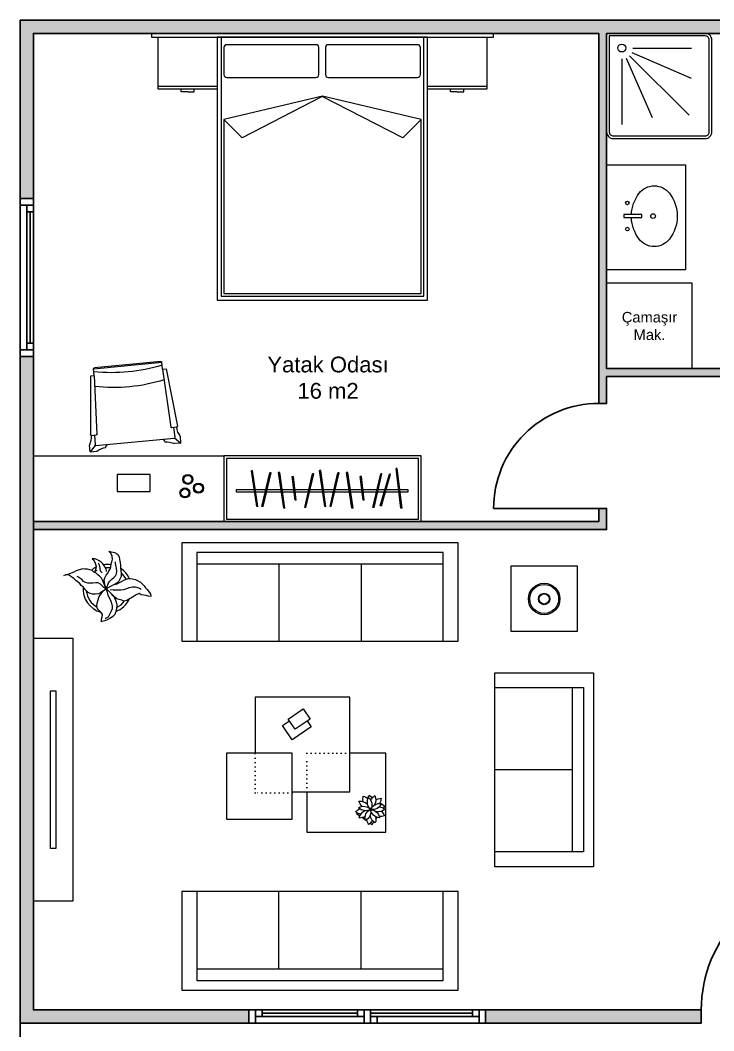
# Model space of a CAD drawing. Header units: inches. Extents: x 321 to 21697, y 7 to 6462.
# Drawn here: x 17205 to 17733, y 994 to 1763 of the extents above; entities that cross this region are included whole.
import ezdxf

# ---------------------------------------------------------------- set-up
doc = ezdxf.new("R2010")
doc.units = ezdxf.units.IN
doc.header["$MEASUREMENT"] = 0
doc.linetypes.add('ACAD_ISO03W100', pattern=[30, 12, -18])
doc.linetypes.add('DOT2', pattern=[3.175, 0, -3.175])
doc.layers.add('Kapı', color=154, linetype='Continuous', true_color=0x0c4697)
doc.layers.add('Pencere', color=141, linetype='Continuous')
doc.layers.add('Veranda', color=31, linetype='Continuous')
doc.layers.add('tefris', color=8, linetype='Continuous', lineweight=5)
doc.layers.add('tefriş', color=8, linetype='Continuous', lineweight=0)
doc.styles.get("Standard").update_dxf_attribs({"font": 'arial.ttf'})

# ---------------------------------------------------------------- blocks, each defined once
blk = doc.blocks.new('saksı masa')
at = {"lineweight": 0, "elevation": 51.05}
for points in [[(42694.75, -80314.18), (42694.75, -80310.89), (42697.47, -80310.89)], [(42704.69, -80310.89), (42705.39, -80310.89)], [(42707.48, -80310.89), (42707.68, -80310.89)], [(42711.37, -80310.89), (42711.83, -80310.89), (42711.83, -80314.14)], [(42694.75, -80321.82), (42694.75, -80321.17)], [(42696.49, -80325.76), (42694.75, -80325.76), (42694.75, -80322.39)], [(42711.83, -80323.95), (42711.83, -80325.76), (42709.54, -80325.76)], [(42711.83, -80316.55), (42711.83, -80319.15)], [(42711.83, -80319.94), (42711.83, -80320.88)], [(42706.79, -80325.76), (42705.15, -80325.76)]]:
    blk.add_lwpolyline(points, dxfattribs=at)
at = {"linetype": 'ByBlock', "lineweight": 0}
for centre, radius, start, end in [((42704.6, -80309.85, 51.05), 7.21, 160.75243, 194.49137), ((42693.42, -80318.19, 51.05), 11.57, 46.64859, 67.78949), ((42709.49, -80312.53, 51.05), 8.58, 139.39871, 188.8676), ((42695.53, -80312.53, 51.05), 9.31, 6.50685, 36.8699), ((42695.37, -80323.47, 51.05), 9.31, 78.50685, 108.8699), ((42699.68, -80310.19, 51.05), 8.58, 211.3987, 260.8676), ((42703.62, -80310.85, 51.05), 7.29, 183.75273, 264.95532), ((42695.13, -80319.14, 51.05), 7.91, 7.48413, 81.22392), ((42710.08, -80316.48, 51.05), 7.29, 111.75273, 192.95532), ((42699.57, -80310.97, 51.05), 7.91, 295.48413, 9.22392), ((42710.3, -80322.58, 51.05), 8.58, 67.3987, 116.8676), ((42711.33, -80317.1, 51.05), 7.21, 88.75243, 122.49137), ((42705.99, -80309.31, 51.05), 9.31, 294.50685, 324.8699), ((42699.95, -80309.05, 51.05), 11.57, 334.64859, 355.78948), ((42700.09, -80327.22, 51.05), 11.57, 118.64859, 139.78948), ((42695.62, -80314.01, 51.05), 7.21, 232.75243, 266.49137), ((42701.53, -80325.89, 51.05), 7.91, 79.48413, 153.22392), ((42696.27, -80315.26, 51.05), 7.29, 255.75273, 336.95532), ((42705.72, -80327, 51.05), 9.31, 150.50685, 180.8699), ((42694.42, -80318.8, 51.05), 8.58, 283.3987, 332.8676), ((42709.93, -80321.89, 51.05), 7.91, 151.48413, 225.22392), ((42706.73, -80324.36, 51.05), 7.29, 39.75273, 120.95532), ((42708.71, -80312.67, 51.05), 7.91, 223.48413, 297.22392), ((42698.19, -80323.61, 51.05), 7.29, 327.75273, 48.95532), ((42700.99, -80326.46, 51.05), 8.58, 355.3987, 44.8676), ((42710.66, -80312.44, 51.05), 11.57, 262.64859, 283.78949), ((42706.52, -80325.75, 51.05), 7.21, 16.75243, 50.49137), ((42710.75, -80323.67, 51.05), 11.57, 190.64859, 211.78949), ((42696.81, -80323.84, 51.05), 7.21, 304.75243, 338.49137), ((42712.28, -80318.25, 51.05), 9.31, 222.50685, 252.8699)]:
    blk.add_arc(centre, radius, start, end, dxfattribs=at)

msp = doc.modelspace()

# ---------------------------------------------------------------- hatches: boundary and pattern name
h = msp.add_hatch(color=256)
h.dxf.hatch_style = 1
h.paths.add_polyline_path([(17723.44, 1010.16), (17559.44, 1010.16), (17559.44, 1000.16), (17723.44, 1000.16)])
h.paths.add_polyline_path([(17379.44, 1010.16), (17215.44, 1010.16), (17215.44, 1375.66), (17651.44, 1375.66), (17651.44, 1391.66), (17645.44, 1391.66), (17645.44, 1381.66), (17215.44, 1381.66), (17215.44, 1507.41), (17205.44, 1507.41), (17205.44, 1000.16), (17379.44, 1000.16)])
h.paths.add_polyline_path([(17931.44, 1010.16), (17823.44, 1010.16), (17823.44, 1000.16), (17931.44, 1000.16)])
h.paths.add_polyline_path([(18229.44, 1135.66), (18219.44, 1135.66), (18219.44, 1010.16), (18111.44, 1010.16), (18111.44, 1000.16), (18229.44, 1000.16)])
h.paths.add_polyline_path([(18229.44, 1507.41), (18219.44, 1507.41), (18219.44, 1381.66), (18109.44, 1381.66), (17959.44, 1381.66), (17849.44, 1381.66), (17849.44, 1391.66), (17843.44, 1391.66), (17843.44, 1375.66), (18219.44, 1375.66), (18219.44, 1255.66), (18229.44, 1255.66)])
h.paths.add_polyline_path([(17849.44, 1753.16), (18219.44, 1753.16), (18219.44, 1627.41), (18229.44, 1627.41), (18229.44, 1763.16), (17829.47, 1763.16), (17829.47, 1753.16), (17843.44, 1753.16), (17843.44, 1498.16), (17833.44, 1498.16), (17833.44, 1492.16), (17843.44, 1492.16), (17843.44, 1471.66), (17849.44, 1471.66)])
h.paths.add_polyline_path([(17651.44, 1753.16), (17769.47, 1753.16), (17769.47, 1763.16), (17205.44, 1763.16), (17205.44, 1627.41), (17215.44, 1627.41), (17215.44, 1753.16), (17645.44, 1753.16), (17645.44, 1492.16), (17645.44, 1471.66), (17651.44, 1471.66), (17651.44, 1492.16), (17753.44, 1492.16), (17753.44, 1498.16), (17651.44, 1498.16)])

# ---------------------------------------------------------------- linework, layer by layer
msp.add_line((17215.44, 1381.66), (17215.44, 1375.66))
for points in [[(17645.44, 1471.66), (17651.44, 1471.66), (17651.44, 1492.16), (17753.44, 1492.16), (17753.44, 1498.16), (17651.44, 1498.16), (17651.44, 1753.16), (17769.47, 1753.16), (17769.47, 1763.16), (17205.44, 1763.16), (17205.44, 1627.41), (17215.44, 1627.41), (17215.44, 1753.16), (17645.44, 1753.16), (17645.44, 1492.16)], [(17215.44, 1375.66), (17651.44, 1375.66), (17651.44, 1391.66), (17645.44, 1391.66), (17645.44, 1381.66), (17215.44, 1381.66), (17215.44, 1507.41), (17205.44, 1507.41), (17205.44, 1000.16), (17379.44, 1000.16), (17379.44, 1010.16), (17215.44, 1010.16)], [(17559.44, 1010.16), (17723.44, 1010.16), (17723.44, 1000.16), (17559.44, 1000.16)]]:
    msp.add_lwpolyline(points, close=True)
at = {"layer": 'Kapı'}
for points in [[(17645.44, 1471.66, 0.414214), (17565.44, 1391.66), (17645.44, 1391.66)], [(17823.44, 1010.16), (17823.44, 1110.16, 0.414214), (17723.44, 1010.16)]]:
    msp.add_lwpolyline(points, format="xyb", dxfattribs=at)
at = {"layer": 'Pencere'}
for p, q in [((17205.44, 1512.41), (17205.44, 1622.41)), ((17210.44, 1617.41), (17210.44, 1517.41)), ((17212.94, 1517.41), (17212.94, 1617.41)), ((17215.44, 1517.41), (17215.44, 1617.41)), ((17389.44, 1010.16), (17549.44, 1010.16)), ((17389.44, 1007.66), (17461.94, 1007.66)), ((17471.94, 1007.66), (17549.44, 1007.66)), ((17384.44, 1000.16), (17554.44, 1000.16)), ((17461.94, 1005.16), (17389.44, 1005.16)), ((17549.44, 1005.16), (17471.94, 1005.16))]:
    msp.add_line(p, q, dxfattribs=at)
for points in [[(17205.44, 1622.41), (17205.44, 1627.41), (17215.44, 1627.41), (17215.44, 1622.41), (17205.44, 1622.41)], [(17215.44, 1617.41), (17210.44, 1617.41), (17210.44, 1622.41), (17215.44, 1622.41), (17215.44, 1617.41)], [(17215.44, 1512.41), (17210.44, 1512.41), (17210.44, 1517.41), (17215.44, 1517.41), (17215.44, 1512.41)], [(17205.44, 1507.41), (17205.44, 1512.41), (17215.44, 1512.41), (17215.44, 1507.41), (17205.44, 1507.41)], [(17379.44, 1000.16), (17384.44, 1000.16), (17384.44, 1010.16), (17379.44, 1010.16), (17379.44, 1000.16)], [(17384.44, 1010.16), (17384.44, 1005.16), (17389.44, 1005.16), (17389.44, 1010.16), (17384.44, 1010.16)], [(17461.94, 1010.16), (17461.94, 1005.16), (17466.94, 1005.16), (17466.94, 1010.16), (17461.94, 1010.16)], [(17466.94, 1000.16), (17471.94, 1000.16), (17471.94, 1010.16), (17466.94, 1010.16), (17466.94, 1000.16)], [(17549.44, 1010.16), (17549.44, 1005.16), (17554.44, 1005.16), (17554.44, 1010.16), (17549.44, 1010.16)], [(17554.44, 1000.16), (17559.44, 1000.16), (17559.44, 1010.16), (17554.44, 1010.16), (17554.44, 1000.16)], [(17471.94, 1005.16), (17471.94, 1000.16), (17476.94, 1000.16), (17476.94, 1005.16), (17471.94, 1005.16)]]:
    msp.add_lwpolyline(points, dxfattribs=at)
at = {"layer": 'tefris'}
for p, q in [((17360.32, 1742.28), (17360.32, 1721.82)), ((17430.32, 1744.55), (17362.59, 1744.55)), ((17432.59, 1721.82), (17432.59, 1742.28)), ((17437.59, 1742.28), (17437.59, 1721.82)), ((17507.59, 1744.55), (17439.85, 1744.55)), ((17509.85, 1721.82), (17509.85, 1742.28)), ((17362.59, 1719.55), (17430.32, 1719.55)), ((17439.85, 1719.55), (17507.59, 1719.55)), ((17332.82, 1708.66), (17337.82, 1708.66)), ((17537.82, 1708.66), (17542.82, 1708.66)), ((17435.44, 1705.25), (17360.3, 1687.67)), ((17435.01, 1705.15), (17374.2, 1673.75)), ((17496.41, 1673.76), (17435.01, 1705.15)), ((17510.32, 1687.67), (17435.44, 1705.25)), ((17374.2, 1673.75), (17360.32, 1687.63)), ((17360.32, 1687.63), (17360.32, 1555.16)), ((17510.32, 1687.67), (17496.41, 1673.76)), ((17510.32, 1555.16), (17510.32, 1687.67)), ((17360.32, 1555.16), (17510.32, 1555.16)), ((17278.22, 1357.63), (17272.96, 1359.02))]:
    msp.add_line(p, q, dxfattribs=at)
at = {"layer": 'tefris', "extrusion": (0, 0, -1)}
for p, q in [((17313.08, 1502.62), (17261.32, 1497.66)), ((17313.08, 1502.62), (17261.32, 1497.66)), ((17312.39, 1503.56), (17261.82, 1498.71)), ((17312.39, 1503.56), (17261.82, 1498.71)), ((17313.56, 1497.64), (17313.04, 1503.02)), ((17313.56, 1497.64), (17313.04, 1503.02)), ((17261.8, 1492.68), (17258.81, 1492.39)), ((17261.8, 1492.68), (17258.81, 1492.39)), ((17258.81, 1492.39), (17258.88, 1447.85)), ((17258.81, 1492.39), (17258.88, 1447.85)), ((17261.8, 1492.68), (17261.28, 1498.06)), ((17261.8, 1492.68), (17261.28, 1498.06)), ((17261.8, 1492.68), (17263.83, 1448.24)), ((17261.8, 1492.68), (17263.83, 1448.24)), ((17313.56, 1497.64), (17316.55, 1497.93)), ((17313.56, 1497.64), (17316.55, 1497.93)), ((17313.56, 1497.64), (17320, 1453.62)), ((17313.56, 1497.64), (17320, 1453.62)), ((17316.55, 1497.93), (17324.94, 1454.18)), ((17316.55, 1497.93), (17324.94, 1454.18)), ((17324.4, 1453.47), (17320.65, 1453.11)), ((17324.4, 1453.47), (17320.65, 1453.11)), ((17321.93, 1453.24), (17323, 1445.94)), ((17321.93, 1453.24), (17323, 1445.94)), ((17259.54, 1447.26), (17263.29, 1447.62)), ((17259.54, 1447.26), (17263.29, 1447.62)), ((17262.01, 1447.49), (17262.34, 1440.12)), ((17262.01, 1447.49), (17262.34, 1440.12)), ((17322.89, 1445.48), (17327.72, 1441.49)), ((17322.89, 1445.48), (17327.72, 1441.49)), ((17327.72, 1441.49), (17327.24, 1446.55)), ((17327.72, 1441.49), (17327.24, 1446.55)), ((17258.55, 1434.87), (17258.07, 1439.93)), ((17258.55, 1434.87), (17258.07, 1439.93)), ((17262.54, 1439.7), (17258.55, 1434.87)), ((17262.54, 1439.7), (17258.55, 1434.87)), ((17263, 1439.55), (17322.47, 1445.25)), ((17263, 1439.55), (17322.47, 1445.25)), ((17327.72, 1441.49), (17322.66, 1441.01)), ((17327.72, 1441.49), (17322.66, 1441.01)), ((17258.55, 1434.87), (17263.62, 1435.35)), ((17258.55, 1434.87), (17263.62, 1435.35))]:
    msp.add_line(p, q, dxfattribs=at)
at = {"layer": 'tefris', "lineweight": 0, "ltscale": 50}
for p, q in [((17382.23, 1420.48), (17381.33, 1420.35)), ((17396.2, 1418.79), (17395.28, 1418.79)), ((17402.8, 1419.1), (17401.9, 1418.97)), ((17413.24, 1415.88), (17412.33, 1415.77)), ((17428.74, 1418.02), (17427.82, 1418.02)), ((17434.01, 1420.48), (17433.09, 1420.48)), ((17447.98, 1418.79), (17447.06, 1418.79)), ((17454.58, 1419.1), (17453.66, 1419.1)), ((17465.02, 1415.88), (17464.09, 1415.88)), ((17480.52, 1418.02), (17479.6, 1418.02)), ((17487.12, 1417.87), (17486.2, 1417.87)), ((17492.18, 1422.16), (17491.28, 1422.05)), ((17386.22, 1393.18), (17385.3, 1393.18)), ((17390.22, 1393.18), (17389.29, 1393.18)), ((17406.79, 1391.8), (17405.87, 1391.8)), ((17415.39, 1398.09), (17414.47, 1398.09)), ((17422.76, 1392.41), (17421.83, 1392.41)), ((17438, 1393.18), (17437.08, 1393.18)), ((17441.99, 1393.18), (17441.07, 1393.18)), ((17458.57, 1391.8), (17457.65, 1391.8)), ((17467.16, 1398.09), (17466.26, 1397.98)), ((17474.53, 1392.41), (17473.61, 1392.41)), ((17480.21, 1393.79), (17479.29, 1393.79)), ((17495.87, 1391.95), (17494.95, 1391.95))]:
    msp.add_line(p, q, dxfattribs=at)
at = {"layer": 'tefris', "lineweight": 0}
for p, q in [((17385.3, 1393.18), (17381.33, 1420.35)), ((17386.22, 1393.18), (17382.23, 1420.48)), ((17389.29, 1393.18), (17395.28, 1418.79)), ((17390.22, 1393.18), (17396.2, 1418.79)), ((17405.87, 1391.8), (17401.88, 1419.1)), ((17406.79, 1391.8), (17402.8, 1419.1)), ((17414.47, 1398.09), (17412.32, 1415.88)), ((17415.39, 1398.09), (17413.24, 1415.88)), ((17421.83, 1392.41), (17427.82, 1418.02)), ((17422.76, 1392.41), (17428.74, 1418.02)), ((17437.08, 1393.18), (17433.09, 1420.48)), ((17438, 1393.18), (17434.01, 1420.48)), ((17441.07, 1393.18), (17447.06, 1418.79)), ((17441.99, 1393.18), (17447.98, 1418.79)), ((17457.65, 1391.8), (17453.66, 1419.1)), ((17458.57, 1391.8), (17454.58, 1419.1)), ((17466.24, 1398.09), (17464.09, 1415.88)), ((17467.16, 1398.09), (17465.02, 1415.88)), ((17473.61, 1392.41), (17479.6, 1418.02)), ((17474.53, 1392.41), (17480.52, 1418.02)), ((17479.29, 1393.79), (17486.2, 1417.87)), ((17480.21, 1393.79), (17487.12, 1417.87)), ((17494.95, 1391.95), (17491.26, 1422.16)), ((17495.87, 1391.95), (17492.18, 1422.16)), ((17274.26, 1357.68), (17272.96, 1359.02)), ((17275.42, 1355.42), (17274.26, 1357.68)), ((17275.52, 1353.05), (17275.42, 1355.42)), ((17278.22, 1357.63), (17279.65, 1356.55)), ((17279.65, 1356.55), (17280.82, 1354.95)), ((17280.82, 1354.95), (17281.05, 1352.84)), ((17272.89, 1344.11), (17273.96, 1345.55)), ((17273.96, 1345.55), (17274.25, 1347.39)), ((17274.25, 1347.39), (17274.68, 1349.5)), ((17274.68, 1349.5), (17275.23, 1351.2)), ((17275.23, 1351.2), (17275.52, 1353.05)), ((17281.05, 1352.84), (17281.55, 1350.59)), ((17281.55, 1350.59), (17281.78, 1348.48)), ((17281.78, 1348.48), (17281.76, 1346.5)), ((17281.76, 1346.5), (17282.22, 1342.27)), ((17269.36, 1337.3), (17269.91, 1339.01)), ((17269.91, 1339.01), (17270.86, 1340.84)), ((17270.86, 1340.84), (17272.07, 1342.54)), ((17272.07, 1342.54), (17272.89, 1344.11)), ((17282.32, 1339.89), (17280.56, 1336.49)), ((17282.22, 1342.27), (17282.32, 1339.89)), ((17269.6, 1335.18), (17269.36, 1337.3)), ((17270.09, 1332.94), (17269.6, 1335.18)), ((17270.99, 1330.81), (17270.09, 1332.94)), ((17271.78, 1331.07), (17271.25, 1330.68)), ((17279.22, 1335.19), (17271.78, 1331.07)), ((17280.56, 1336.49), (17279.22, 1335.19))]:
    msp.add_line(p, q, dxfattribs=at)
at = {"layer": 'tefris', "linetype": 'Continuous'}
for p, q in [((17339.69, 1358.16), (17339.69, 1290.66)), ((17527.19, 1358.16), (17339.69, 1358.16)), ((17527.19, 1290.66), (17527.19, 1358.16)), ((17527.19, 1349.41), (17339.69, 1349.41)), ((17402.19, 1349.41), (17402.19, 1290.66)), ((17464.69, 1349.41), (17464.69, 1290.66)), ((17339.69, 1100.16), (17339.69, 1032.66)), ((17402.19, 1041.41), (17402.19, 1100.16)), ((17464.69, 1041.41), (17464.69, 1100.16)), ((17527.19, 1032.66), (17527.19, 1100.16)), ((17339.69, 1041.41), (17527.19, 1041.41)), ((17339.69, 1032.66), (17527.19, 1032.66))]:
    msp.add_line(p, q, dxfattribs=at)
at = {"layer": 'tefris'}
for points in [[(17305.32, 1750.16), (17565.32, 1750.16), (17565.32, 1753.16), (17305.32, 1753.16)], [(17355.32, 1550.16), (17515.32, 1550.16), (17515.32, 1750.16), (17355.32, 1750.16)], [(17651.44, 1573.16), (17651.44, 1653.16), (17711.44, 1653.16), (17711.44, 1573.16)], [(17664.58, 1612.99), (17678.3, 1612.99), (17678.3, 1615.26), (17664.58, 1615.26)], [(17651.44, 1498.16), (17716.44, 1498.16), (17716.44, 1563.16), (17651.44, 1563.16)], [(17360.32, 1381.66), (17510.32, 1381.66), (17510.32, 1431.66), (17360.32, 1431.66)], [(17362.32, 1383.66), (17508.32, 1383.66), (17508.32, 1429.66), (17362.32, 1429.66)], [(17279.3, 1404.63), (17304.3, 1404.63), (17304.3, 1417.63), (17279.3, 1417.63)], [(17232.44, 1252.91), (17232.44, 1132.91), (17228.44, 1132.91), (17228.44, 1252.91)], [(17362.24, 1155.39), (17412.24, 1155.39), (17412.24, 1205.39), (17362.24, 1205.39)]]:
    msp.add_lwpolyline(points, close=True, dxfattribs=at)
for points in [[(17731.44, 1678.16), (17731.44, 1748.16, 0.414214), (17726.44, 1753.16), (17651.44, 1753.16), (17651.44, 1678.16, 0.414214), (17656.44, 1673.16), (17726.44, 1673.16, 0.414214)], [(17729.44, 1678.16), (17729.44, 1748.16, 0.414214), (17726.44, 1751.16), (17653.44, 1751.16), (17653.44, 1678.16, 0.414214), (17656.44, 1675.16), (17726.44, 1675.16, 0.414214)]]:
    msp.add_lwpolyline(points, format="xyb", close=True, dxfattribs=at)
for points in [[(17310.32, 1750.16), (17355.32, 1750.16), (17355.32, 1712.66), (17310.32, 1712.66), (17310.32, 1750.16)], [(17355.32, 1750.16), (17355.32, 1550.16), (17515.32, 1550.16), (17515.32, 1750.16)], [(17358.32, 1750.16), (17358.32, 1553.16), (17512.32, 1553.16), (17512.32, 1750.16)], [(17515.32, 1750.16), (17560.32, 1750.16), (17560.32, 1712.66), (17515.32, 1712.66), (17515.32, 1750.16)], [(17670.63, 1738.69), (17715.81, 1719.04)], [(17671.32, 1742.01), (17715.87, 1742.01)], [(17662.99, 1733.68), (17662.99, 1683.82)], [(17666.31, 1734.37), (17685.96, 1689.19)], [(17668.88, 1736.12), (17714.13, 1690.88)], [(17355.32, 1712.66), (17355.32, 1710.66), (17310.32, 1710.66), (17310.32, 1712.66)], [(17332.82, 1708.66), (17327.82, 1708.66), (17327.82, 1710.66)], [(17337.82, 1708.66), (17337.82, 1710.66)], [(17560.32, 1712.66), (17560.32, 1710.66), (17515.32, 1710.66), (17515.32, 1712.66)], [(17537.82, 1708.66), (17532.82, 1708.66), (17532.82, 1710.66)], [(17542.82, 1708.66), (17542.82, 1710.66)], [(17360.32, 1431.66), (17360.32, 1381.66), (17215.44, 1381.66), (17215.44, 1431.66), (17360.32, 1431.66)], [(17578.94, 1298.16), (17578.94, 1348.16), (17628.94, 1348.16), (17628.94, 1298.16), (17578.94, 1298.16)], [(17245.44, 1092.91), (17215.44, 1092.91), (17215.44, 1292.91), (17245.44, 1292.91), (17245.44, 1092.91)], [(17412.24, 1176.16), (17456.24, 1176.16), (17456.24, 1248.16), (17384.24, 1248.16), (17384.24, 1205.39)], [(17423.44, 1176.16), (17423.44, 1145.39), (17483.44, 1145.39), (17483.44, 1205.39), (17456.24, 1205.39)]]:
    msp.add_lwpolyline(points, dxfattribs=at)
msp.add_lwpolyline([(17670.29, 1615.26, -0.154394), (17676.19, 1631.48, -0.232963), (17687.7, 1637.15, -0.232963), (17699.21, 1631.48, -0.165299), (17705.14, 1614.05, -0.165299), (17699.21, 1596.62, -0.232963), (17687.7, 1590.95, -0.232963), (17676.19, 1596.62, -0.155826), (17670.28, 1612.99)], format="xyb", dxfattribs=at)
at = {"layer": 'tefris', "lineweight": 0}
for points in [[(17383.45, 1405.84), (17369.78, 1405.84), (17369.78, 1404.32), (17383.68, 1404.32)], [(17392.25, 1405.84), (17384.37, 1405.84)], [(17384.6, 1404.32), (17391.9, 1404.32)], [(17392.82, 1404.32), (17404.04, 1404.32)], [(17403.82, 1405.84), (17393.17, 1405.84)], [(17413.53, 1405.84), (17404.74, 1405.84)], [(17404.96, 1404.32), (17413.71, 1404.32)], [(17424.97, 1405.84), (17414.45, 1405.84)], [(17414.64, 1404.32), (17424.62, 1404.32)], [(17425.54, 1404.32), (17435.45, 1404.32)], [(17435.23, 1405.84), (17425.89, 1405.84)], [(17444.03, 1405.84), (17436.15, 1405.84)], [(17436.37, 1404.32), (17443.67, 1404.32)], [(17444.59, 1404.32), (17455.82, 1404.32)], [(17455.6, 1405.84), (17444.95, 1405.84)], [(17465.31, 1405.84), (17456.52, 1405.84)], [(17456.74, 1404.32), (17465.49, 1404.32)], [(17476.75, 1405.84), (17466.23, 1405.84)], [(17466.41, 1404.32), (17476.39, 1404.32)], [(17477.31, 1404.32), (17482.31, 1404.32)], [(17482.74, 1405.84), (17477.67, 1405.84)], [(17483.23, 1404.32), (17493.44, 1404.32)], [(17493.25, 1405.84), (17483.67, 1405.84)], [(17494.36, 1404.32), (17500.61, 1404.32), (17500.61, 1405.84), (17494.17, 1405.84)], [(17271.03, 1343.74), (17270.8, 1345.85), (17269.51, 1347.85), (17268.35, 1349.45), (17267.05, 1350.79), (17265.61, 1351.86), (17263.78, 1352.81), (17262.07, 1353.36), (17260.09, 1353.39), (17261.53, 1352.31), (17262.42, 1350.19), (17263.18, 1347.8), (17262.89, 1345.96), (17262.34, 1344.25), (17262.2, 1343.99)], [(17271.25, 1330.68), (17270.08, 1332.28), (17268.3, 1336.52), (17267.14, 1338.78), (17265.84, 1340.12), (17264.41, 1341.19), (17263.11, 1342.53), (17261.53, 1343.34), (17260.1, 1344.42), (17256.68, 1345.52), (17254.71, 1345.54), (17252.86, 1345.83), (17248.1, 1344.31), (17246.24, 1343.28), (17244.11, 1342.39), (17243.72, 1342.26)], [(17267.86, 1342.73), (17266.56, 1344.07), (17266.32, 1346.18), (17265.83, 1348.43), (17265.06, 1350.15)], [(17271.39, 1331.6), (17272.49, 1335.01), (17273.57, 1336.45), (17275.04, 1338.01), (17276.64, 1339.18), (17277.98, 1340.48), (17278.79, 1342.05), (17278.82, 1344.03), (17278.59, 1346.15), (17278.09, 1348.4), (17277.86, 1350.51), (17277.47, 1351.04)], [(17268.32, 1328.87), (17266.72, 1327.7), (17264.86, 1326.67), (17262.49, 1326.57), (17260.51, 1326.6), (17258.67, 1326.89), (17257.09, 1327.7), (17254.49, 1330.38), (17253.33, 1331.97), (17251.89, 1333.05), (17250.73, 1334.65), (17247.86, 1336.8), (17246.56, 1338.13), (17243.69, 1340.28), (17242.12, 1341.1), (17240.14, 1341.12), (17238.41, 1340.36)], [(17243.72, 1342.26), (17241.59, 1341.37), (17241.2, 1341.24)], [(17270.45, 1330.42), (17269.02, 1331.5), (17266.42, 1334.17), (17264.85, 1334.99), (17262.87, 1335.01), (17260.75, 1334.78), (17256.8, 1334.83), (17255.09, 1335.38), (17253.52, 1336.19), (17252.22, 1337.53), (17249.35, 1339.68), (17248.83, 1339.95)], [(17276.83, 1333.77), (17279.08, 1334.27), (17284.66, 1337.36), (17287.04, 1338.12), (17289.56, 1338.48), (17293.1, 1337.64), (17297.03, 1335.61), (17299.63, 1332.93), (17300.8, 1331.33), (17302.1, 1330), (17304.43, 1326.8), (17304.8, 1324.95)], [(17267.2, 1305.53), (17267.23, 1307.51), (17267.78, 1309.22), (17268.07, 1311.06), (17266.91, 1312.66), (17264.31, 1315.33), (17263.81, 1317.58), (17263.84, 1319.56), (17265.49, 1324.69), (17267.64, 1327.56), (17268.46, 1329.13), (17270.45, 1330.42), (17271.38, 1330.94)], [(17271.11, 1330.42), (17272.67, 1328.94), (17276.57, 1324.93), (17278.36, 1320.69), (17278.86, 1318.44), (17278.83, 1316.46), (17278.54, 1314.62), (17277.85, 1312.65), (17277.3, 1310.94), (17275.83, 1309.37), (17274.23, 1308.21), (17272.11, 1307.31), (17269.85, 1306.16), (17267.6, 1305.66), (17267.2, 1305.53)], [(17270.71, 1330.29), (17271.47, 1327.9), (17271.97, 1325.65), (17274.03, 1321.93), (17274.78, 1319.55), (17275.28, 1317.3), (17275.25, 1315.32), (17274.7, 1313.61), (17272.26, 1308.9), (17270.4, 1307.86), (17270.14, 1308)], [(17273.87, 1329.98), (17276.11, 1329.82), (17282.05, 1329.74), (17284.16, 1329.98), (17286.55, 1330.73), (17288.67, 1331.63), (17290.92, 1332.13), (17292.9, 1332.1), (17294.6, 1331.55), (17296.57, 1330.86), (17297.48, 1330.06)], [(17305.06, 1324.81), (17302.82, 1324.97), (17301.11, 1325.52), (17297.43, 1326.1), (17295.86, 1326.91), (17293.73, 1326.02), (17292.13, 1324.85), (17286.55, 1321.76), (17284.3, 1321.27), (17282.6, 1321.82), (17280.63, 1322.5), (17278.92, 1323.05), (17277.49, 1324.13), (17275.79, 1325.34), (17274.88, 1326.14)], [(17423.72, 1230.05), (17426.83, 1225.47), (17412.29, 1215.6), (17404.89, 1226.51), (17410.22, 1230.13)]]:
    msp.add_lwpolyline(points, dxfattribs=at)
at = {"layer": 'tefris', "linetype": 'Continuous'}
for points in [[(17538.44, 1290.66), (17538.44, 1365.66), (17328.44, 1365.66), (17328.44, 1290.66)], [(17328.44, 1100.16), (17328.44, 1025.16), (17538.44, 1025.16), (17538.44, 1100.16)]]:
    msp.add_lwpolyline(points, close=True, dxfattribs=at)
at = {"layer": 'tefris', "lineweight": 0}
msp.add_lwpolyline([(17414.51, 1223.8), (17409.29, 1231.5), (17420.61, 1239.19), (17425.84, 1231.49)], close=True, dxfattribs=at)
at = {"layer": 'tefris', "linetype": 'DOT2'}
for points in [[(17412.24, 1175.39), (17384.24, 1175.39), (17384.24, 1205.39)], [(17423.44, 1176.16), (17423.44, 1205.39), (17456.24, 1205.39)]]:
    msp.add_lwpolyline(points, dxfattribs=at)
at = {"layer": 'tefris'}
for centre, radius in [((17662.99, 1742.01), 3.03), ((17667.19, 1624.1), 1.35), ((17686.81, 1614.17), 1.77), ((17667.19, 1604.24), 1.35), ((17332.89, 1413.84), 3.8), ((17332.89, 1413.84), 3.04), ((17330.75, 1403.51), 3.8), ((17341.02, 1407.14), 3.8), ((17341.02, 1407.14), 3.04), ((17330.75, 1403.51), 3.04), ((17603.94, 1322.84), 12), ((17603.94, 1322.84), 11), ((17603.94, 1322.84), 4.35), ((17603.94, 1322.84), 3.85)]:
    msp.add_circle(centre, radius, dxfattribs=at)
for centre, start, end in [((17362.59, 1742.28), 90, 180), ((17430.32, 1742.28), 0, 90), ((17439.85, 1742.28), 90, 180), ((17507.59, 1742.28), 0, 90), ((17362.59, 1721.82), 180, 270), ((17430.32, 1721.82), 270, 0), ((17439.85, 1721.82), 180, 270), ((17507.59, 1721.82), 270, 0)]:
    msp.add_arc(centre, 2.27, start, end, dxfattribs=at)
at = {"layer": 'tefris', "extrusion": (0, 0, -1)}
for centre, radius, start, end in [((-17274.94, 1628.1), 133.11, 253.26272, 275.79076), ((-17274.94, 1628.1), 133.11, 253.26272, 275.79076), ((-17312.45, 1502.96), 0.6, 84.52674, 174.52674), ((-17312.45, 1502.96), 0.6, 84.52674, 174.52674), ((-17261.88, 1498.11), 0.6, 354.52674, 84.52674), ((-17261.88, 1498.11), 0.6, 354.52674, 84.52674), ((-17276.02, 1616.8), 133.11, 253.08191, 275.97157), ((-17276.02, 1616.8), 133.11, 253.08191, 275.97157), ((-17320.59, 1453.71), 0.6, 264.52674, 351.67442), ((-17320.59, 1453.71), 0.6, 264.52674, 351.67442), ((-17324.35, 1454.07), 0.6, 169.1415, 264.52674), ((-17324.35, 1454.07), 0.6, 169.1415, 264.52674), ((-17338.73, 1454.97), 14.24, 323.8098, 354.04926), ((-17338.73, 1454.97), 14.24, 323.8098, 354.04926), ((-17245.18, 1446), 14.24, 175.00423, 205.24368), ((-17245.18, 1446), 14.24, 175.00423, 205.24368), ((-17259.48, 1447.86), 0.6, 264.52674, 359.91199), ((-17259.48, 1447.86), 0.6, 264.52674, 359.91199), ((-17263.23, 1448.21), 0.6, 177.37906, 264.52674), ((-17263.23, 1448.21), 0.6, 177.37906, 264.52674), ((-17322.41, 1445.85), 0.6, 171.67442, 264.52674), ((-17322.41, 1445.85), 0.6, 171.67442, 264.52674), ((-17262.94, 1440.15), 0.6, 264.52674, 357.37906), ((-17262.94, 1440.15), 0.6, 264.52674, 357.37906), ((-17272.03, 1423.85), 14.24, 53.8098, 84.04926), ((-17272.03, 1423.85), 14.24, 53.8098, 84.04926), ((-17273.45, 1437.89), 2.91, 2.55924, 60.31879), ((-17273.45, 1437.89), 2.91, 2.55924, 60.31879), ((-17312.52, 1441.64), 2.91, 108.7347, 166.49425), ((-17312.52, 1441.64), 2.91, 108.7347, 166.49425), ((-17316.59, 1428.12), 14.24, 85.00423, 115.24368), ((-17316.59, 1428.12), 14.24, 85.00423, 115.24368)]:
    msp.add_arc(centre, radius, start, end, dxfattribs=at)
at = {"layer": 'tefris', "lineweight": 0}
for radius, start, end in [(18.51, 117.80438, 130.93707), (18.51, 81.17855, 99.09554), (16.04, 82.06046, 94.85975), (18.51, 24.64099, 56.86755), (16.04, 120.02354, 128.17357), (16.04, 26.61703, 49.16511), (18.51, 175.54183, 254.75878), (16.04, 185.31546, 241.5806), (18.51, 290.14679, 335.13751), (16.04, 296.31313, 324.8509)]:
    msp.add_arc((17271.68, 1330.61), radius, start, end, dxfattribs=at)
at = {"layer": 'tefriş'}
for p, q in [((17566.44, 1130.41), (17566.44, 1266.66)), ((17566.44, 1266.66), (17641.44, 1266.66)), ((17641.44, 1266.66), (17641.44, 1119.16)), ((17566.44, 1255.41), (17633.94, 1255.41)), ((17625.19, 1255.41), (17625.19, 1130.41)), ((17633.94, 1255.41), (17633.94, 1130.41)), ((17625.19, 1192.91), (17566.44, 1192.91)), ((17625.19, 1130.41), (17566.44, 1130.41)), ((17566.44, 1119.16), (17566.44, 1130.41)), ((17633.94, 1130.41), (17566.44, 1130.41)), ((17641.44, 1119.16), (17566.44, 1119.16))]:
    msp.add_line(p, q, dxfattribs=at)
at = {"layer": 'Veranda', "linetype": 'ACAD_ISO03W100'}
msp.add_lwpolyline([(17205.44, 1000.16), (17205.44, 710.16), (18229.44, 710.16), (18229.44, 1000.16)], dxfattribs=at)

# ---------------------------------------------------------------- block references
at = {"layer": 'tefris', "lineweight": 0, "xscale": -0.9780682490391956, "yscale": 0.9780682490391956, "zscale": 0.9780682490391956, "rotation": 54.92797529357883}
msp.add_blockref('saksı masa', (-22821.92, 80484.73, -49.93), dxfattribs=at)

# ---------------------------------------------------------------- texts
at = {"attachment_point": 1}
for s, insert, char_height in [('\\pxqc;Çamaşır\\PMak.', (17604.62, 1541.22), 8), ('\\pxqc;Yatak Odası\\P16 m2', (17360.13, 1507.21), 12)]:
    msp.add_mtext_dynamic_manual_height_columns(s, width=158.8444, gutter_width=12.5, heights=[0], dxfattribs=dict(at, insert=insert, char_height=char_height))

doc.saveas('drawing.dxf')
